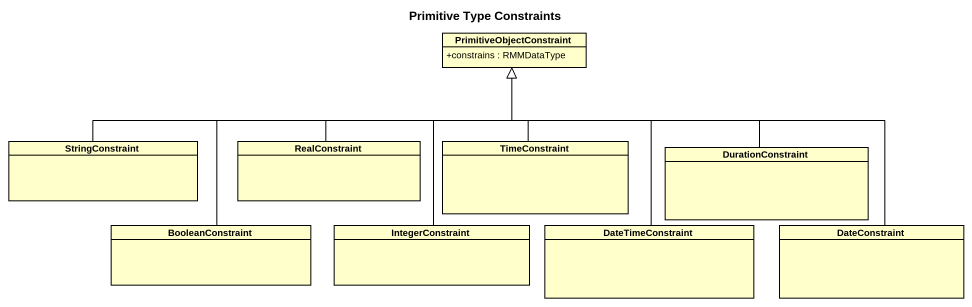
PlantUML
@startuml
title Primitive Type Constraints
hide circle
hide empty members
skinparam classAttributeIconSize 0
class PrimitiveObjectConstraint {
  +constrains : RMMDataType
}
class StringConstraint
class RealConstraint
class TimeConstraint
class DurationConstraint
class BooleanConstraint
class IntegerConstraint
class DateTimeConstraint
class DateConstraint
StringConstraint -right-|> PrimitiveObjectConstraint
RealConstraint -up-|> PrimitiveObjectConstraint
TimeConstraint -up-|> PrimitiveObjectConstraint
DurationConstraint -left-|> PrimitiveObjectConstraint
BooleanConstraint -up-|> PrimitiveObjectConstraint
IntegerConstraint -up-|> PrimitiveObjectConstraint
DateTimeConstraint -up-|> PrimitiveObjectConstraint
DateConstraint -left-|> PrimitiveObjectConstraint
@enduml
